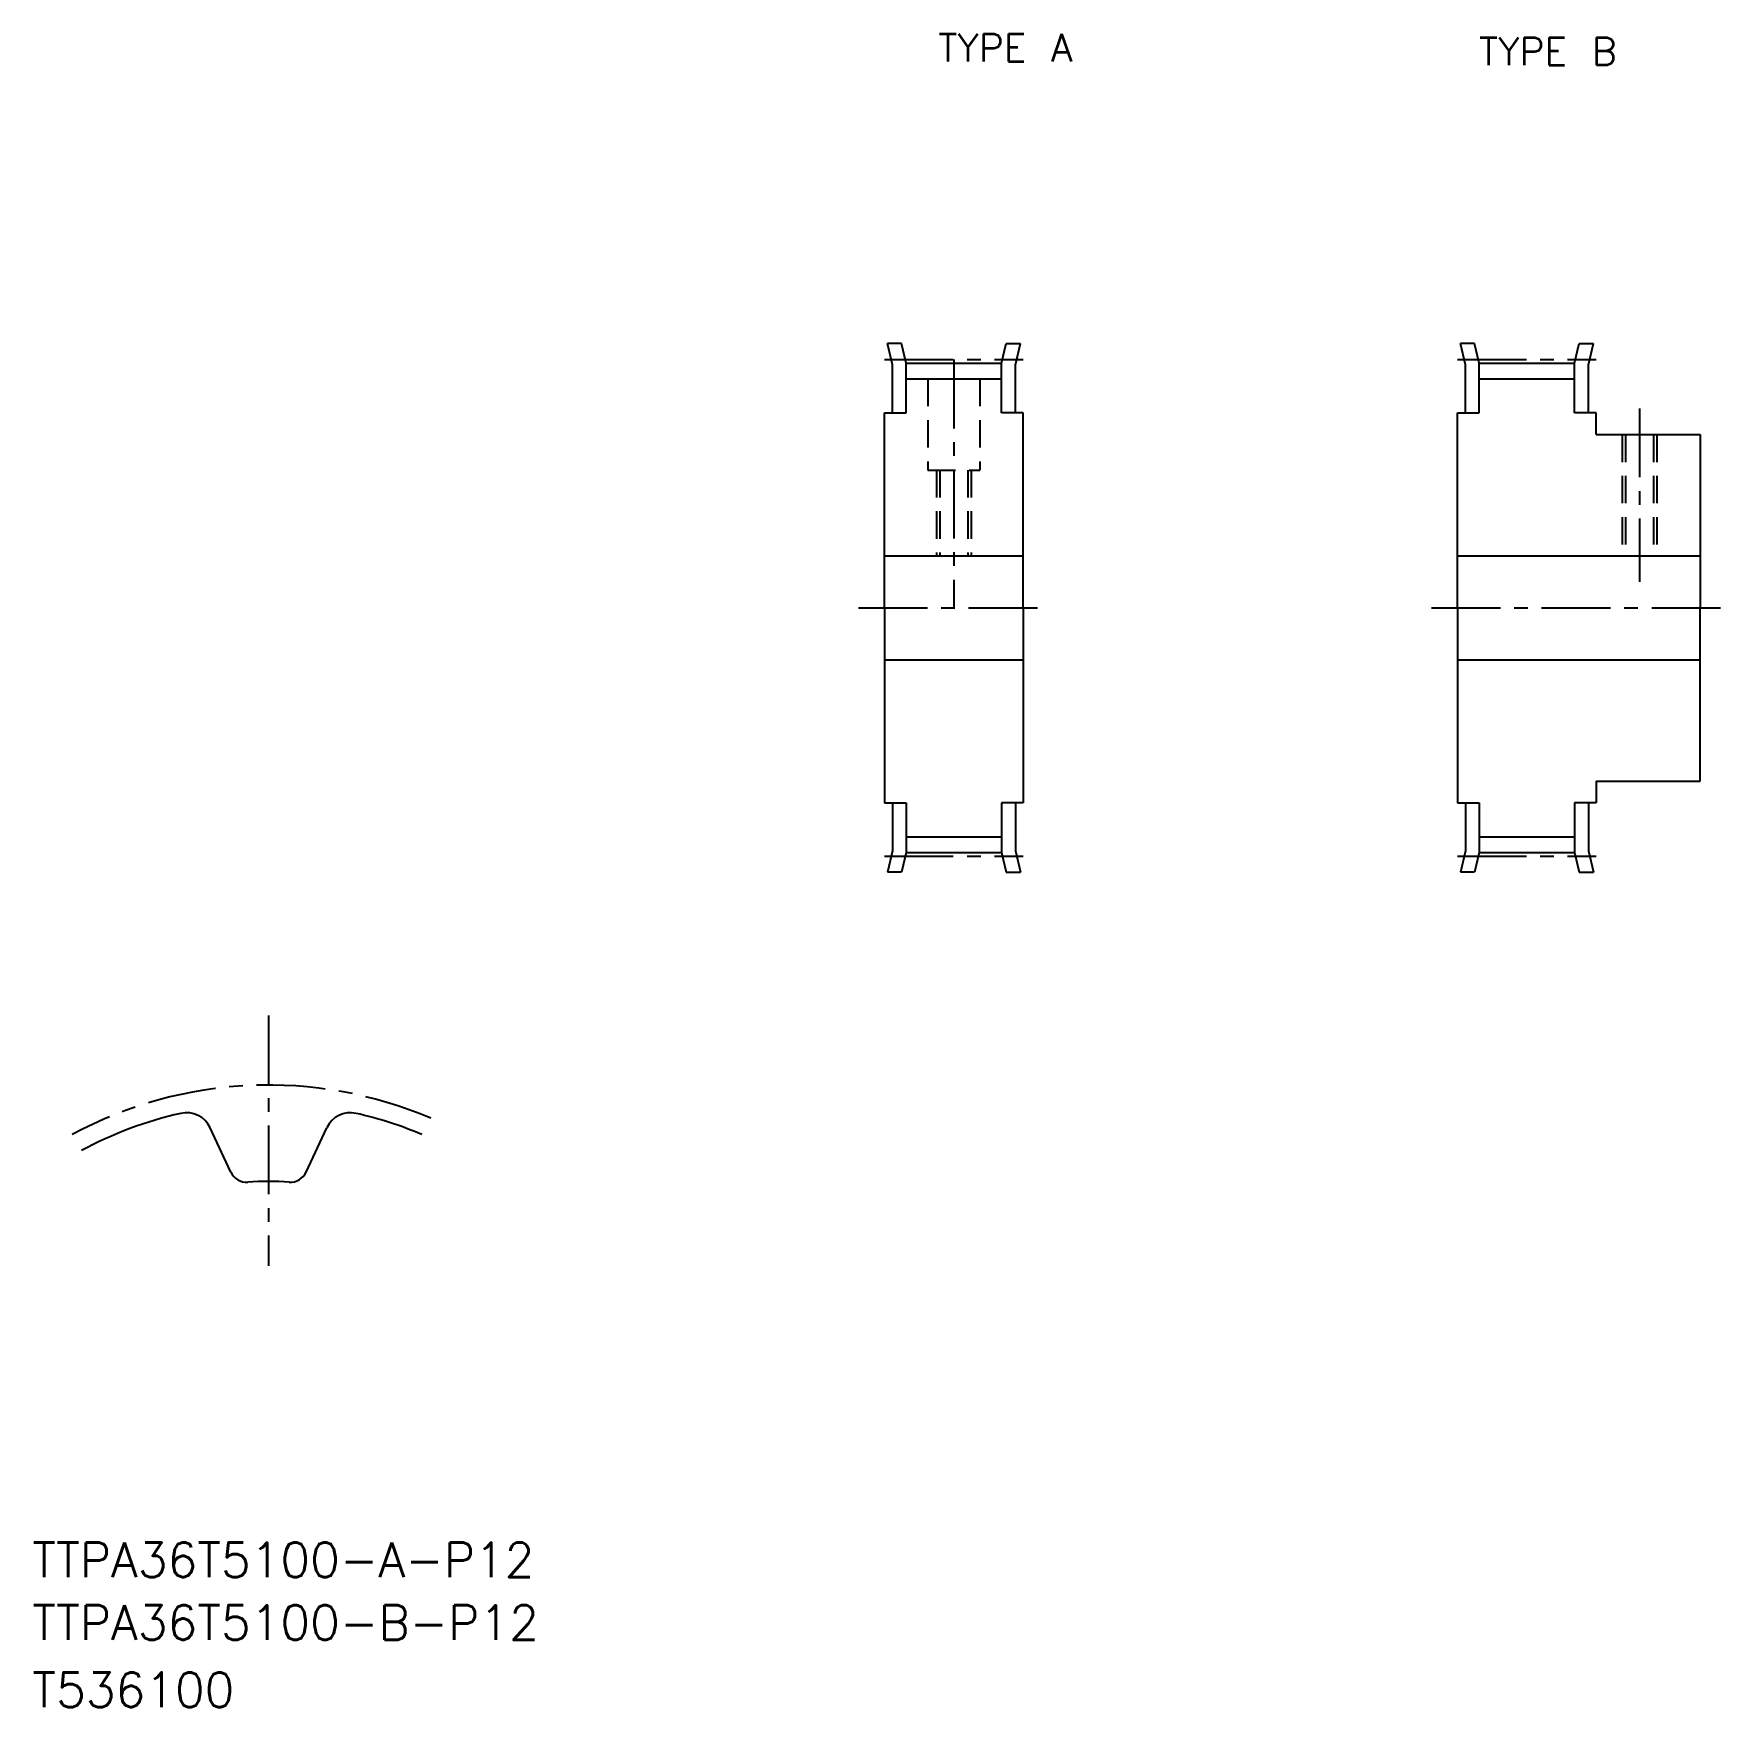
# Model space of a CAD drawing. Extents: x 10 to 205, y 10 to 203.
import ezdxf

# ---------------------------------------------------------------- set-up
doc = ezdxf.new("R2010")
doc.units = 0
doc.header["$LTSCALE"] = 0.25
doc.linetypes.add('CENTER', pattern=[50.8, 31.75, -6.35, 6.35, -6.35])
doc.linetypes.add('DASHED', pattern=[19.05, 12.7, -6.35])
doc.layers.get('0').update_dxf_attribs({"linetype": 'CONTINUOUS'})
doc.layers.add('CENTER', color=1, linetype='CENTER')
doc.styles.get("Standard").update_dxf_attribs({"font": 'txt.shx'})

msp = doc.modelspace()

# ---------------------------------------------------------------- linework, layer by layer
for p, q in [((109.26, 164.9), (108.69, 167.36)), ((110.33, 167.36), (108.69, 167.36)), ((110.86, 165.09), (110.33, 167.36)), ((121.86, 165.09), (122.4, 167.36)), ((122.4, 167.36), (124.04, 167.36)), ((123.46, 164.9), (124.04, 167.36)), ((175.4, 164.9), (174.82, 167.36)), ((176.46, 167.36), (174.82, 167.36)), ((177, 165.09), (176.46, 167.36)), ((188, 165.09), (188.53, 167.36)), ((188.53, 167.36), (190.17, 167.36)), ((189.6, 164.9), (190.17, 167.36)), ((109.26, 159.36), (109.26, 164.9)), ((110.86, 159.36), (110.86, 165.09)), ((110.86, 165.09), (121.86, 165.09)), ((121.86, 159.36), (121.86, 165.09)), ((123.46, 159.36), (123.46, 164.9)), ((175.4, 159.36), (175.4, 164.9)), ((177, 165.09), (188, 165.09)), ((177, 159.36), (177, 165.09)), ((188, 159.36), (188, 165.09)), ((189.6, 159.36), (189.6, 164.9)), ((110.86, 163.29), (121.86, 163.29)), ((177, 163.29), (188, 163.29)), ((108.36, 136.86), (108.36, 159.36)), ((108.36, 159.36), (110.86, 159.36)), ((124.36, 159.36), (121.86, 159.36)), ((124.36, 136.86), (124.36, 159.36)), ((174.5, 136.86), (174.5, 159.36)), ((174.5, 159.36), (177, 159.36)), ((190.5, 159.36), (188, 159.36)), ((190.5, 156.86), (190.5, 159.36)), ((190.5, 156.86), (202.5, 156.86)), ((202.5, 156.86), (202.5, 136.86)), ((108.36, 142.86), (124.36, 142.86)), ((174.5, 142.86), (202.5, 142.86)), ((108.36, 136.86), (108.36, 114.36)), ((124.36, 136.86), (124.36, 114.36)), ((174.5, 136.86), (174.5, 114.36)), ((202.5, 116.86), (202.5, 136.86)), ((108.36, 130.86), (124.36, 130.86)), ((174.5, 130.86), (202.5, 130.86)), ((190.5, 116.86), (202.5, 116.86)), ((190.5, 116.86), (190.5, 114.36)), ((108.36, 114.36), (110.86, 114.36)), ((109.26, 114.36), (109.26, 108.82)), ((110.86, 114.36), (110.86, 108.64)), ((121.86, 114.36), (121.86, 108.64)), ((124.36, 114.36), (121.86, 114.36)), ((123.46, 114.36), (123.46, 108.82)), ((174.5, 114.36), (177, 114.36)), ((175.4, 114.36), (175.4, 108.82)), ((177, 114.36), (177, 108.64)), ((188, 114.36), (188, 108.64)), ((190.5, 114.36), (188, 114.36)), ((189.6, 114.36), (189.6, 108.82)), ((110.86, 110.44), (121.86, 110.44)), ((177, 110.44), (188, 110.44)), ((109.26, 108.82), (108.69, 106.36)), ((110.86, 108.64), (110.33, 106.36)), ((110.86, 108.64), (121.86, 108.64)), ((121.86, 108.64), (122.4, 106.36)), ((123.46, 108.82), (124.04, 106.36)), ((175.4, 108.82), (174.82, 106.36)), ((177, 108.64), (176.46, 106.36)), ((177, 108.64), (188, 108.64)), ((188, 108.64), (188.53, 106.36)), ((189.6, 108.82), (190.17, 106.36)), ((110.33, 106.36), (108.69, 106.36)), ((122.4, 106.36), (124.04, 106.36)), ((176.46, 106.36), (174.82, 106.36)), ((188.53, 106.36), (190.17, 106.36)), ((32.91, 71.74), (30.52, 76.87)), ((41.59, 71.74), (43.98, 76.87))]:
    msp.add_line(p, q)
at = {"color": 3, "linetype": 'DASHED'}
for p, q in [((113.36, 163.29), (113.36, 152.76)), ((119.36, 163.29), (119.36, 152.76)), ((193.5, 156.86), (193.5, 142.86)), ((193.88, 156.86), (193.88, 142.86)), ((197.12, 156.86), (197.12, 142.86)), ((197.5, 156.86), (197.5, 142.86)), ((113.36, 152.76), (119.36, 152.76)), ((114.36, 152.76), (114.36, 142.86)), ((114.74, 152.76), (114.74, 142.86)), ((117.98, 152.76), (117.98, 142.86)), ((118.36, 152.76), (118.36, 142.86))]:
    msp.add_line(p, q, dxfattribs=at)
for centre, radius, start, end in [((37.25, 34.04), 45.62, 102.8128, 118.2365), ((27.8, 75.6), 3, 25, 102.8128), ((46.7, 75.6), 3, 77.1872, 155), ((37.25, 34.04), 45.62, 67.1553, 77.1872), ((34.72, 72.58), 2, 205, 273.7512), ((37.25, 34.04), 36.62, 86.2488, 93.7512), ((39.78, 72.58), 2, 266.2488, 335)]:
    msp.add_arc(centre, radius, start, end)
at = {"layer": 'CENTER'}
for p, q in [((108.36, 165.51), (124.36, 165.51)), ((116.36, 165.51), (116.36, 136.86)), ((174.5, 165.51), (190.5, 165.51)), ((195.5, 159.86), (195.5, 139.86)), ((105.36, 136.86), (127.36, 136.86)), ((171.5, 136.86), (205.5, 136.86)), ((108.36, 108.21), (124.36, 108.21)), ((174.5, 108.21), (190.5, 108.21))]:
    msp.add_line(p, q, dxfattribs=at)
at = {"layer": 'CENTER', "color": 1, "linetype": 'CENTER'}
msp.add_line((37.25, 89.82), (37.25, 60.91), dxfattribs=at)
msp.add_arc((37.25, 34.04), 47.75, 66.8722, 118.3317, dxfattribs=at)

# ---------------------------------------------------------------- texts
for s, height, p in [('TYPE A', 3.2, (114.56, 199.9)), ('TYPE B', 3.2, (176.97, 199.48)), ('TTPA36T5100-A-P12', 4, (10, 25)), ('TTPA36T5100-B-P12', 4, (10, 17.76)), ('T536100', 4, (10, 10))]:
    msp.add_text(s, height=height).set_placement(p)

doc.saveas('drawing.dxf')
